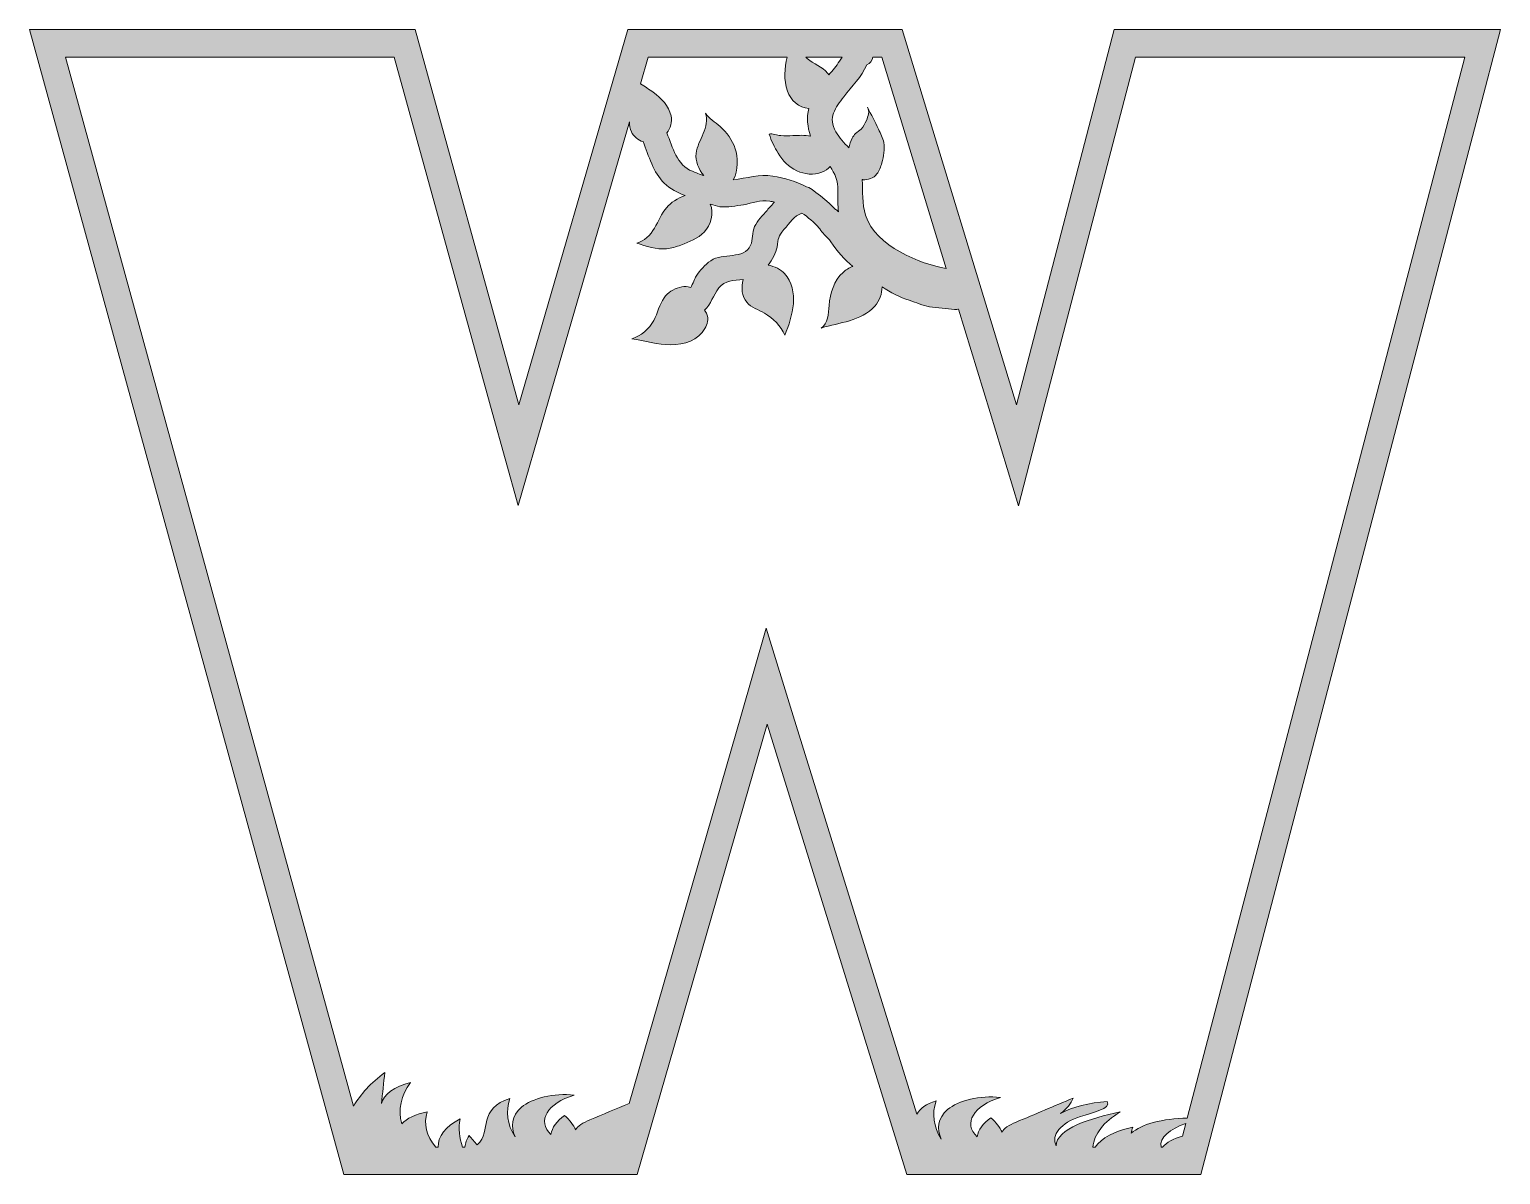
# Model space of a CAD drawing. Header units: millimetres. Extents: x 11 to 1025, y -314 to -9.
# Drawn here: x 177 to 337.7, y -134 to -9 of the extents above; entities that cross this region are included whole.
import ezdxf

# ---------------------------------------------------------------- set-up
doc = ezdxf.new("R2010")
doc.units = ezdxf.units.MM
doc.header["$MEASUREMENT"] = 0
doc.layers.add('Layer 11', color=7, linetype='Continuous')

msp = doc.modelspace()

# ---------------------------------------------------------------- hatches: boundary and pattern name
at = {"layer": 'Layer 11'}
h = msp.add_hatch(color=1, dxfattribs=at)
h.dxf.hatch_style = 2
edge = h.paths.add_edge_path()
edge.add_spline(control_points=[(295.47, -8.98), (295.47, -8.98), (284.79, -49.94), (284.79, -49.94), (284.79, -49.94), (272.32, -8.98), (272.32, -8.98), (272.32, -8.98), (260.74, -8.98), (260.74, -8.98), (260.75, -8.97), (260.75, -8.97), (260.75, -8.97), (260.74, -8.97), (260.74, -8.97), (260.74, -8.98), (260.74, -8.98), (242.33, -8.98), (242.33, -8.98), (242.33, -8.98), (230.44, -49.94), (230.44, -49.94), (230.44, -49.94), (219.12, -8.98), (219.12, -8.98), (219.12, -8.98), (176.98, -8.98), (176.98, -8.98), (176.98, -8.98), (211.31, -134), (211.31, -134), (211.31, -134), (243.37, -134), (243.37, -134), (243.37, -134), (257.55, -84.81), (257.55, -84.81), (257.55, -84.81), (272.81, -134), (272.81, -134), (272.81, -134), (304.94, -134), (304.94, -134), (304.94, -134), (337.68, -8.98), (337.68, -8.98), (337.68, -8.98), (295.47, -8.98), (295.47, -8.98)], knot_values=[0, 0, 0, 0, 1, 1, 1, 2, 2, 2, 3, 3, 3, 4, 4, 4, 5, 5, 5, 6, 6, 6, 7, 7, 7, 8, 8, 8, 9, 9, 9, 10, 10, 10, 11, 11, 11, 12, 12, 12, 13, 13, 13, 14, 14, 14, 15, 15, 15, 16, 16, 16, 16], degree=3, periodic=1)
edge = h.paths.add_edge_path()
edge.add_spline(control_points=[(277.13, -35.08), (274.32, -34.56), (269.41, -32.69), (268.31, -29.25), (267.9, -27.97), (268.04, -26.65), (267.94, -25.36), (267.96, -25.36), (267.98, -25.37), (268, -25.37), (268.58, -25.44), (269.18, -25.2), (269.55, -24.75), (269.83, -24.41), (269.97, -23.97), (270.09, -23.54), (270.29, -22.82), (270.44, -22.06), (270.3, -21.32), (270.2, -20.8), (269.96, -20.32), (269.72, -19.85), (269.33, -19.05), (268.93, -18.26), (268.53, -17.47), (268.79, -17.9), (268.59, -18.44), (268.4, -18.9), (268.25, -19.24), (268.1, -19.58), (267.84, -19.84), (267.65, -20.02), (267.41, -20.15), (267.22, -20.34), (267.07, -20.48), (266.96, -20.66), (266.86, -20.85), (266.68, -21.18), (266.55, -21.54), (266.47, -21.9), (265.98, -21.34), (265.45, -20.79), (265.06, -20.13), (264.15, -18.59), (265.03, -17.53), (265.93, -16.31), (266.83, -15.11), (267.87, -14.17), (268.44, -12.83), (268.8, -12.68), (269.07, -12.39), (269.12, -11.98), (269.12, -11.98), (270.1, -11.98), (270.1, -11.98), (270.1, -11.98), (277.13, -35.08), (277.13, -35.08)], knot_values=[0, 0, 0, 0, 1, 1, 1, 2, 2, 2, 3, 3, 3, 4, 4, 4, 5, 5, 5, 6, 6, 6, 7, 7, 7, 8, 8, 8, 9, 9, 9, 10, 10, 10, 11, 11, 11, 12, 12, 12, 13, 13, 13, 14, 14, 14, 15, 15, 15, 16, 16, 16, 17, 17, 17, 18, 18, 18, 19, 19, 19, 19], degree=3, periodic=1)
edge = h.paths.add_edge_path()
edge.add_spline(control_points=[(264.31, -13.93), (264.27, -13.86), (264.22, -13.8), (264.17, -13.73), (263.58, -13.03), (262.64, -12.73), (261.93, -12.14), (261.87, -12.09), (261.82, -12.03), (261.77, -11.98), (261.77, -11.98), (265.76, -11.98), (265.76, -11.98), (265.67, -12.13), (265.58, -12.28), (265.47, -12.43), (265.12, -12.95), (264.72, -13.44), (264.31, -13.93)], knot_values=[0, 0, 0, 0, 1, 1, 1, 2, 2, 2, 3, 3, 3, 4, 4, 4, 5, 5, 5, 6, 6, 6, 6], degree=3, periodic=1)
edge = h.paths.add_edge_path()
edge.add_spline(control_points=[(259.74, -11.98), (259.45, -13.21), (259.37, -14.47), (259.77, -15.69), (260.11, -16.73), (261.06, -17.5), (262.1, -17.6), (261.87, -18.6), (261.95, -19.61), (262.31, -20.61), (261.67, -20.49), (261.01, -20.53), (260.36, -20.56), (259.92, -20.57), (259.48, -20.6), (259.04, -20.56), (258.65, -20.53), (258.14, -20.28), (257.79, -20.4), (258.01, -21.1), (258.37, -21.85), (258.75, -22.48), (259.23, -23.3), (259.93, -24), (260.79, -24.4), (261.64, -24.8), (262.66, -24.89), (263.54, -24.54), (263.88, -24.41), (264.21, -24.2), (264.43, -23.92), (264.95, -24.68), (265.32, -25.46), (265.29, -26.61), (265.27, -27.47), (265.26, -28.17), (265.37, -28.89), (265.26, -28.78), (265.15, -28.69), (265.04, -28.62), (264.36, -27.94), (262.33, -26.18), (261.87, -26.14), (260.74, -25.57), (259.44, -25.18), (258.2, -24.98), (256.73, -24.74), (255.32, -25.21), (253.86, -25.38), (254.45, -24.45), (254.35, -22.78), (254.08, -21.99), (253.75, -21.05), (253.17, -20.2), (252.42, -19.55), (251.87, -19.08), (251.21, -18.71), (250.82, -18.1), (251.08, -18.82), (250.87, -19.63), (250.58, -20.34), (250.28, -21.05), (249.9, -21.74), (249.8, -22.5), (249.71, -23.3), (250.05, -24.22), (250.63, -24.92), (250.21, -24.78), (249.8, -24.62), (249.4, -24.46), (247.67, -23.76), (247.25, -21.89), (246.61, -20.27), (247, -19.75), (247.2, -19.08), (247.06, -18.39), (246.83, -17.32), (246.01, -16.47), (245.12, -15.83), (244.67, -15.5), (244.2, -15.21), (243.73, -14.91), (243.73, -14.91), (244.58, -11.98), (244.58, -11.98), (244.58, -11.98), (259.74, -11.98), (259.74, -11.98)], knot_values=[0, 0, 0, 0, 1, 1, 1, 2, 2, 2, 3, 3, 3, 4, 4, 4, 5, 5, 5, 6, 6, 6, 7, 7, 7, 8, 8, 8, 9, 9, 9, 10, 10, 10, 11, 11, 11, 12, 12, 12, 13, 13, 13, 14, 14, 14, 15, 15, 15, 16, 16, 16, 17, 17, 17, 18, 18, 18, 19, 19, 19, 20, 20, 20, 21, 21, 21, 22, 22, 22, 23, 23, 23, 24, 24, 24, 25, 25, 25, 26, 26, 26, 27, 27, 27, 28, 28, 28, 29, 29, 29, 29], degree=3, periodic=1)
edge = h.paths.add_edge_path()
edge.add_spline(control_points=[(302.93, -129.81), (301.96, -130.08), (301.18, -130.5), (300.75, -131), (300.75, -131), (300.59, -131), (300.59, -131), (300.38, -129.99), (301.56, -128.99), (303.3, -128.42), (303.3, -128.42), (302.93, -129.81), (302.93, -129.81)], knot_values=[0, 0, 0, 0, 1, 1, 1, 2, 2, 2, 3, 3, 3, 4, 4, 4, 4], degree=3, periodic=1)
edge = h.paths.add_edge_path()
edge.add_spline(control_points=[(303.45, -127.83), (302.14, -127.87), (300.87, -128.01), (299.73, -128.32), (298.73, -128.59), (297.89, -129.01), (297.33, -129.49), (297.38, -129.27), (297.44, -129.06), (297.49, -128.84), (295.55, -129.22), (294.03, -130.04), (293.41, -131), (293.41, -131), (293.14, -131), (293.14, -131), (293.27, -129.61), (294.32, -128.24), (296.13, -127.15), (294.48, -127.54), (292.81, -127.95), (291.45, -128.55), (290.1, -129.15), (289.09, -129.99), (289.14, -130.88), (288.54, -129.68), (289.65, -128.34), (291.78, -127.67), (293.14, -127.25), (295.15, -126.79), (294.71, -126.04), (292.76, -126.14), (290.9, -126.61), (289.62, -127.33), (290.29, -126.82), (290.76, -126.25), (290.99, -125.66), (288.91, -126.53), (286.83, -127.41), (284.75, -128.28), (284.05, -128.57), (283.31, -128.98), (283.24, -129.38), (282.96, -128.83), (282.55, -128.3), (282, -127.8), (281.13, -128.41), (280.6, -129.14), (280.5, -129.88), (278.93, -128.43), (280.12, -126.43), (283.04, -125.6), (280.84, -125.29), (278.41, -125.94), (277.28, -126.9), (276.15, -127.86), (276.11, -129.04), (276.57, -130.12), (275.73, -128.78), (275.53, -127.34), (276.01, -125.96), (274.92, -126.26), (274.28, -126.8), (273.9, -127.39), (273.9, -127.39), (260.42, -83.92), (260.42, -83.92), (260.42, -83.92), (257.45, -74.35), (257.45, -74.35), (257.45, -74.35), (254.67, -83.98), (254.67, -83.98), (254.67, -83.98), (242.49, -126.23), (242.49, -126.23), (241.06, -126.83), (239.62, -127.43), (238.19, -128.03), (237.5, -128.32), (236.76, -128.73), (236.68, -129.13), (236.4, -128.59), (235.99, -128.05), (235.44, -127.55), (234.57, -128.16), (234.05, -128.89), (233.95, -129.63), (232.38, -128.18), (233.56, -126.18), (236.48, -125.35), (234.28, -125.04), (231.85, -125.69), (230.72, -126.65), (229.59, -127.61), (229.55, -128.79), (230.02, -129.87), (229.17, -128.53), (228.98, -127.09), (229.45, -125.71), (227.8, -126.17), (227.17, -127.16), (226.94, -128.08), (226.72, -128.99), (226.75, -129.95), (225.88, -130.77), (225.59, -130.43), (225.29, -130.09), (225, -129.75), (224.74, -130.16), (224.59, -130.58), (224.54, -131), (224.54, -131), (224.28, -131), (224.28, -131), (223.92, -129.98), (223.83, -128.95), (224.03, -127.92), (222.43, -128.74), (221.56, -129.88), (221.63, -131), (221.63, -131), (221.36, -131), (221.36, -131), (220.33, -129.79), (220, -128.45), (220.42, -127.16), (219.19, -127.4), (218.16, -127.88), (217.64, -128.47), (217.22, -126.95), (217.55, -125.38), (218.61, -123.94), (216.84, -124.39), (215.62, -125.3), (215.44, -126.26), (215.55, -125.12), (215.67, -123.99), (215.79, -122.85), (214.29, -123.99), (213.14, -125.24), (212.37, -126.53), (212.37, -126.53), (180.91, -11.98), (180.91, -11.98), (180.91, -11.98), (216.83, -11.98), (216.83, -11.98), (216.83, -11.98), (227.54, -50.74), (227.54, -50.74), (227.54, -50.74), (230.36, -60.94), (230.36, -60.94), (230.36, -60.94), (233.32, -50.77), (233.32, -50.77), (233.32, -50.77), (242.52, -19.07), (242.52, -19.07), (242.52, -19.44), (242.57, -19.8), (242.73, -20.14), (242.97, -20.66), (243.45, -21.07), (244.01, -21.22), (244.01, -21.22), (244.01, -21.22), (244.02, -21.22), (244.63, -22.75), (245.12, -24.59), (246.32, -25.76), (246.97, -26.4), (247.76, -26.79), (248.6, -27.1), (247.79, -27.37), (247.02, -27.9), (246.59, -28.41), (246.03, -29.07), (245.7, -29.9), (245.25, -30.65), (244.8, -31.4), (244.16, -32.11), (243.31, -32.29), (244.36, -32.66), (245.45, -33.03), (246.56, -32.92), (247.1, -32.87), (247.63, -32.7), (248.14, -32.51), (249.06, -32.18), (249.99, -31.79), (250.68, -31.09), (251.41, -30.35), (251.79, -29.02), (251.35, -28.03), (251.7, -28.16), (252.06, -28.27), (252.41, -28.32), (253.19, -28.42), (254.2, -28.22), (254.97, -28.1), (255.98, -27.93), (256.79, -27.58), (257.84, -27.72), (258.02, -27.74), (258.2, -27.77), (258.38, -27.81), (258.09, -28.09), (257.82, -28.4), (257.55, -28.72), (257.08, -29.27), (256.49, -29.82), (256.19, -30.5), (255.89, -31.16), (256.04, -31.91), (255.75, -32.53), (254.99, -34.14), (252.73, -33.3), (251.4, -34.22), (250.77, -34.66), (250.22, -35.27), (249.8, -35.92), (249.67, -36.12), (249.44, -36.72), (249.22, -37.15), (249.13, -37.11), (249.04, -37.08), (248.95, -37.06), (248.63, -37.01), (248.3, -37.04), (247.99, -37.13), (247.32, -37.3), (246.71, -37.71), (246.31, -38.27), (245.77, -39), (245.61, -39.94), (245.19, -40.74), (244.68, -41.69), (243.79, -42.43), (242.77, -42.75), (244.2, -42.95), (245.6, -43.39), (247.04, -43.4), (248.48, -43.41), (250.05, -42.88), (250.77, -41.63), (251.04, -41.16), (251.17, -40.58), (250.98, -40.07), (250.92, -39.91), (250.83, -39.77), (250.73, -39.63), (251.43, -38.97), (251.65, -38.02), (252.29, -37.18), (252.92, -36.36), (253.94, -36.39), (254.94, -36.27), (254.69, -37.13), (254.81, -38.13), (255.33, -38.75), (255.83, -39.33), (256.6, -39.57), (257.26, -39.95), (258.23, -40.49), (259.03, -41.34), (259.5, -42.35), (259.92, -41.24), (260.33, -40.12), (260.43, -38.94), (260.52, -37.76), (260.26, -36.51), (259.47, -35.63), (259.06, -35.19), (258.37, -34.83), (257.66, -34.69), (258.15, -34.09), (258.54, -33.38), (258.65, -32.73), (258.81, -31.76), (258.72, -31.61), (259.4, -30.82), (260.01, -30.1), (260.52, -29.33), (261.35, -29.02), (262.01, -29.45), (262.67, -30.04), (263.26, -30.65), (263.28, -30.68), (263.3, -30.71), (263.32, -30.75), (263.61, -31.16), (263.96, -31.55), (264.36, -31.94), (264.41, -32), (264.46, -32.07), (264.5, -32.14), (265.26, -33.23), (266, -34.08), (266.93, -34.84), (266.51, -35), (266.13, -35.23), (265.86, -35.49), (264.87, -36.39), (264.43, -37.76), (264.33, -39.1), (264.26, -40.01), (264.23, -41.09), (263.46, -41.57), (264.48, -41.25), (265.54, -41.08), (266.56, -40.77), (267.58, -40.46), (268.6, -39.99), (269.31, -39.19), (269.85, -38.59), (270.12, -37.82), (270.11, -37.06), (271.05, -37.67), (272.03, -38.23), (273.09, -38.54), (273.83, -38.76), (274.53, -39.14), (275.3, -39.25), (276.2, -39.39), (277.13, -39.45), (278.04, -39.53), (278.19, -39.54), (278.34, -39.53), (278.48, -39.5), (278.48, -39.5), (281.92, -50.81), (281.92, -50.81), (281.92, -50.81), (285.02, -60.97), (285.02, -60.97), (285.02, -60.97), (287.69, -50.69), (287.69, -50.69), (287.69, -50.69), (297.79, -11.98), (297.79, -11.98), (297.79, -11.98), (333.79, -11.98), (333.79, -11.98), (333.79, -11.98), (303.45, -127.83), (303.45, -127.83)], knot_values=[0, 0, 0, 0, 1, 1, 1, 2, 2, 2, 3, 3, 3, 4, 4, 4, 5, 5, 5, 6, 6, 6, 7, 7, 7, 8, 8, 8, 9, 9, 9, 10, 10, 10, 11, 11, 11, 12, 12, 12, 13, 13, 13, 14, 14, 14, 15, 15, 15, 16, 16, 16, 17, 17, 17, 18, 18, 18, 19, 19, 19, 20, 20, 20, 21, 21, 21, 22, 22, 22, 23, 23, 23, 24, 24, 24, 25, 25, 25, 26, 26, 26, 27, 27, 27, 28, 28, 28, 29, 29, 29, 30, 30, 30, 31, 31, 31, 32, 32, 32, 33, 33, 33, 34, 34, 34, 35, 35, 35, 36, 36, 36, 37, 37, 37, 38, 38, 38, 39, 39, 39, 40, 40, 40, 41, 41, 41, 42, 42, 42, 43, 43, 43, 44, 44, 44, 45, 45, 45, 46, 46, 46, 47, 47, 47, 48, 48, 48, 49, 49, 49, 50, 50, 50, 51, 51, 51, 52, 52, 52, 53, 53, 53, 54, 54, 54, 55, 55, 55, 56, 56, 56, 57, 57, 57, 58, 58, 58, 59, 59, 59, 60, 60, 60, 61, 61, 61, 62, 62, 62, 63, 63, 63, 64, 64, 64, 65, 65, 65, 66, 66, 66, 67, 67, 67, 68, 68, 68, 69, 69, 69, 70, 70, 70, 71, 71, 71, 72, 72, 72, 73, 73, 73, 74, 74, 74, 75, 75, 75, 76, 76, 76, 77, 77, 77, 78, 78, 78, 79, 79, 79, 80, 80, 80, 81, 81, 81, 82, 82, 82, 83, 83, 83, 84, 84, 84, 85, 85, 85, 86, 86, 86, 87, 87, 87, 88, 88, 88, 89, 89, 89, 90, 90, 90, 91, 91, 91, 92, 92, 92, 93, 93, 93, 94, 94, 94, 95, 95, 95, 96, 96, 96, 97, 97, 97, 98, 98, 98, 99, 99, 99, 100, 100, 100, 101, 101, 101, 102, 102, 102, 103, 103, 103, 104, 104, 104, 105, 105, 105, 106, 106, 106, 107, 107, 107, 108, 108, 108, 109, 109, 109, 110, 110, 110, 111, 111, 111, 112, 112, 112, 113, 113, 113, 114, 114, 114, 115, 115, 115, 116, 116, 116, 116], degree=3, periodic=1)

# ---------------------------------------------------------------- linework, layer by layer
at = {"layer": 'Layer 11', "lineweight": 0}
for points, knots in [([(295.47, -8.98), (295.47, -8.98), (284.79, -49.94), (284.79, -49.94), (284.79, -49.94), (272.32, -8.98), (272.32, -8.98), (272.32, -8.98), (260.74, -8.98), (260.74, -8.98), (260.75, -8.97), (260.75, -8.97), (260.75, -8.97), (260.74, -8.97), (260.74, -8.97), (260.74, -8.98), (260.74, -8.98), (242.33, -8.98), (242.33, -8.98), (242.33, -8.98), (230.44, -49.94), (230.44, -49.94), (230.44, -49.94), (219.12, -8.98), (219.12, -8.98), (219.12, -8.98), (176.98, -8.98), (176.98, -8.98), (176.98, -8.98), (211.31, -134), (211.31, -134), (211.31, -134), (243.37, -134), (243.37, -134), (243.37, -134), (257.55, -84.81), (257.55, -84.81), (257.55, -84.81), (272.81, -134), (272.81, -134), (272.81, -134), (304.94, -134), (304.94, -134), (304.94, -134), (337.68, -8.98), (337.68, -8.98), (337.68, -8.98), (295.47, -8.98), (295.47, -8.98)], [0, 0, 0, 0, 1, 1, 1, 2, 2, 2, 3, 3, 3, 4, 4, 4, 5, 5, 5, 6, 6, 6, 7, 7, 7, 8, 8, 8, 9, 9, 9, 10, 10, 10, 11, 11, 11, 12, 12, 12, 13, 13, 13, 14, 14, 14, 15, 15, 15, 16, 16, 16, 16]), ([(303.45, -127.83), (302.14, -127.87), (300.87, -128.01), (299.73, -128.32), (298.73, -128.59), (297.89, -129.01), (297.33, -129.49), (297.38, -129.27), (297.44, -129.06), (297.49, -128.84), (295.55, -129.22), (294.03, -130.04), (293.41, -131), (293.41, -131), (293.14, -131), (293.14, -131), (293.27, -129.61), (294.32, -128.24), (296.13, -127.15), (294.48, -127.54), (292.81, -127.95), (291.45, -128.55), (290.1, -129.15), (289.09, -129.99), (289.14, -130.88), (288.54, -129.68), (289.65, -128.34), (291.78, -127.67), (293.14, -127.25), (295.15, -126.79), (294.71, -126.04), (292.76, -126.14), (290.9, -126.61), (289.62, -127.33), (290.29, -126.82), (290.76, -126.25), (290.99, -125.66), (288.91, -126.53), (286.83, -127.41), (284.75, -128.28), (284.05, -128.57), (283.31, -128.98), (283.24, -129.38), (282.96, -128.83), (282.55, -128.3), (282, -127.8), (281.13, -128.41), (280.6, -129.14), (280.5, -129.88), (278.93, -128.43), (280.12, -126.43), (283.04, -125.6), (280.84, -125.29), (278.41, -125.94), (277.28, -126.9), (276.15, -127.86), (276.11, -129.04), (276.57, -130.12), (275.73, -128.78), (275.53, -127.34), (276.01, -125.96), (274.92, -126.26), (274.28, -126.8), (273.9, -127.39), (273.9, -127.39), (260.42, -83.92), (260.42, -83.92), (260.42, -83.92), (257.45, -74.35), (257.45, -74.35), (257.45, -74.35), (254.67, -83.98), (254.67, -83.98), (254.67, -83.98), (242.49, -126.23), (242.49, -126.23), (241.06, -126.83), (239.62, -127.43), (238.19, -128.03), (237.5, -128.32), (236.76, -128.73), (236.68, -129.13), (236.4, -128.59), (235.99, -128.05), (235.44, -127.55), (234.57, -128.16), (234.05, -128.89), (233.95, -129.63), (232.38, -128.18), (233.56, -126.18), (236.48, -125.35), (234.28, -125.04), (231.85, -125.69), (230.72, -126.65), (229.59, -127.61), (229.55, -128.79), (230.02, -129.87), (229.17, -128.53), (228.98, -127.09), (229.45, -125.71), (227.8, -126.17), (227.17, -127.16), (226.94, -128.08), (226.72, -128.99), (226.75, -129.95), (225.88, -130.77), (225.59, -130.43), (225.29, -130.09), (225, -129.75), (224.74, -130.16), (224.59, -130.58), (224.54, -131), (224.54, -131), (224.28, -131), (224.28, -131), (223.92, -129.98), (223.83, -128.95), (224.03, -127.92), (222.43, -128.74), (221.56, -129.88), (221.63, -131), (221.63, -131), (221.36, -131), (221.36, -131), (220.33, -129.79), (220, -128.45), (220.42, -127.16), (219.19, -127.4), (218.16, -127.88), (217.64, -128.47), (217.22, -126.95), (217.55, -125.38), (218.61, -123.94), (216.84, -124.39), (215.62, -125.3), (215.44, -126.26), (215.55, -125.12), (215.67, -123.99), (215.79, -122.85), (214.29, -123.99), (213.14, -125.24), (212.37, -126.53), (212.37, -126.53), (180.91, -11.98), (180.91, -11.98), (180.91, -11.98), (216.83, -11.98), (216.83, -11.98), (216.83, -11.98), (227.54, -50.74), (227.54, -50.74), (227.54, -50.74), (230.36, -60.94), (230.36, -60.94), (230.36, -60.94), (233.32, -50.77), (233.32, -50.77), (233.32, -50.77), (242.52, -19.07), (242.52, -19.07), (242.52, -19.44), (242.57, -19.8), (242.73, -20.14), (242.97, -20.66), (243.45, -21.07), (244.01, -21.22), (244.01, -21.22), (244.01, -21.22), (244.02, -21.22), (244.63, -22.75), (245.12, -24.59), (246.32, -25.76), (246.97, -26.4), (247.76, -26.79), (248.6, -27.1), (247.79, -27.37), (247.02, -27.9), (246.59, -28.41), (246.03, -29.07), (245.7, -29.9), (245.25, -30.65), (244.8, -31.4), (244.16, -32.11), (243.31, -32.29), (244.36, -32.66), (245.45, -33.03), (246.56, -32.92), (247.1, -32.87), (247.63, -32.7), (248.14, -32.51), (249.06, -32.18), (249.99, -31.79), (250.68, -31.09), (251.41, -30.35), (251.79, -29.02), (251.35, -28.03), (251.7, -28.16), (252.06, -28.27), (252.41, -28.32), (253.19, -28.42), (254.2, -28.22), (254.97, -28.1), (255.98, -27.93), (256.79, -27.58), (257.84, -27.72), (258.02, -27.74), (258.2, -27.77), (258.38, -27.81), (258.09, -28.09), (257.82, -28.4), (257.55, -28.72), (257.08, -29.27), (256.49, -29.82), (256.19, -30.5), (255.89, -31.16), (256.04, -31.91), (255.75, -32.53), (254.99, -34.14), (252.73, -33.3), (251.4, -34.22), (250.77, -34.66), (250.22, -35.27), (249.8, -35.92), (249.67, -36.12), (249.44, -36.72), (249.22, -37.15), (249.13, -37.11), (249.04, -37.08), (248.95, -37.06), (248.63, -37.01), (248.3, -37.04), (247.99, -37.13), (247.32, -37.3), (246.71, -37.71), (246.31, -38.27), (245.77, -39), (245.61, -39.94), (245.19, -40.74), (244.68, -41.69), (243.79, -42.43), (242.77, -42.75), (244.2, -42.95), (245.6, -43.39), (247.04, -43.4), (248.48, -43.41), (250.05, -42.88), (250.77, -41.63), (251.04, -41.16), (251.17, -40.58), (250.98, -40.07), (250.92, -39.91), (250.83, -39.77), (250.73, -39.63), (251.43, -38.97), (251.65, -38.02), (252.29, -37.18), (252.92, -36.36), (253.94, -36.39), (254.94, -36.27), (254.69, -37.13), (254.81, -38.13), (255.33, -38.75), (255.83, -39.33), (256.6, -39.57), (257.26, -39.95), (258.23, -40.49), (259.03, -41.34), (259.5, -42.35), (259.92, -41.24), (260.33, -40.12), (260.43, -38.94), (260.52, -37.76), (260.26, -36.51), (259.47, -35.63), (259.06, -35.19), (258.37, -34.83), (257.66, -34.69), (258.15, -34.09), (258.54, -33.38), (258.65, -32.73), (258.81, -31.76), (258.72, -31.61), (259.4, -30.82), (260.01, -30.1), (260.52, -29.33), (261.35, -29.02), (262.01, -29.45), (262.67, -30.04), (263.26, -30.65), (263.28, -30.68), (263.3, -30.71), (263.32, -30.75), (263.61, -31.16), (263.96, -31.55), (264.36, -31.94), (264.41, -32), (264.46, -32.07), (264.5, -32.14), (265.26, -33.23), (266, -34.08), (266.93, -34.84), (266.51, -35), (266.13, -35.23), (265.86, -35.49), (264.87, -36.39), (264.43, -37.76), (264.33, -39.1), (264.26, -40.01), (264.23, -41.09), (263.46, -41.57), (264.48, -41.25), (265.54, -41.08), (266.56, -40.77), (267.58, -40.46), (268.6, -39.99), (269.31, -39.19), (269.85, -38.59), (270.12, -37.82), (270.11, -37.06), (271.05, -37.67), (272.03, -38.23), (273.09, -38.54), (273.83, -38.76), (274.53, -39.14), (275.3, -39.25), (276.2, -39.39), (277.13, -39.45), (278.04, -39.53), (278.19, -39.54), (278.34, -39.53), (278.48, -39.5), (278.48, -39.5), (281.92, -50.81), (281.92, -50.81), (281.92, -50.81), (285.02, -60.97), (285.02, -60.97), (285.02, -60.97), (287.69, -50.69), (287.69, -50.69), (287.69, -50.69), (297.79, -11.98), (297.79, -11.98), (297.79, -11.98), (333.79, -11.98), (333.79, -11.98), (333.79, -11.98), (303.45, -127.83), (303.45, -127.83)], [0, 0, 0, 0, 1, 1, 1, 2, 2, 2, 3, 3, 3, 4, 4, 4, 5, 5, 5, 6, 6, 6, 7, 7, 7, 8, 8, 8, 9, 9, 9, 10, 10, 10, 11, 11, 11, 12, 12, 12, 13, 13, 13, 14, 14, 14, 15, 15, 15, 16, 16, 16, 17, 17, 17, 18, 18, 18, 19, 19, 19, 20, 20, 20, 21, 21, 21, 22, 22, 22, 23, 23, 23, 24, 24, 24, 25, 25, 25, 26, 26, 26, 27, 27, 27, 28, 28, 28, 29, 29, 29, 30, 30, 30, 31, 31, 31, 32, 32, 32, 33, 33, 33, 34, 34, 34, 35, 35, 35, 36, 36, 36, 37, 37, 37, 38, 38, 38, 39, 39, 39, 40, 40, 40, 41, 41, 41, 42, 42, 42, 43, 43, 43, 44, 44, 44, 45, 45, 45, 46, 46, 46, 47, 47, 47, 48, 48, 48, 49, 49, 49, 50, 50, 50, 51, 51, 51, 52, 52, 52, 53, 53, 53, 54, 54, 54, 55, 55, 55, 56, 56, 56, 57, 57, 57, 58, 58, 58, 59, 59, 59, 60, 60, 60, 61, 61, 61, 62, 62, 62, 63, 63, 63, 64, 64, 64, 65, 65, 65, 66, 66, 66, 67, 67, 67, 68, 68, 68, 69, 69, 69, 70, 70, 70, 71, 71, 71, 72, 72, 72, 73, 73, 73, 74, 74, 74, 75, 75, 75, 76, 76, 76, 77, 77, 77, 78, 78, 78, 79, 79, 79, 80, 80, 80, 81, 81, 81, 82, 82, 82, 83, 83, 83, 84, 84, 84, 85, 85, 85, 86, 86, 86, 87, 87, 87, 88, 88, 88, 89, 89, 89, 90, 90, 90, 91, 91, 91, 92, 92, 92, 93, 93, 93, 94, 94, 94, 95, 95, 95, 96, 96, 96, 97, 97, 97, 98, 98, 98, 99, 99, 99, 100, 100, 100, 101, 101, 101, 102, 102, 102, 103, 103, 103, 104, 104, 104, 105, 105, 105, 106, 106, 106, 107, 107, 107, 108, 108, 108, 109, 109, 109, 110, 110, 110, 111, 111, 111, 112, 112, 112, 113, 113, 113, 114, 114, 114, 115, 115, 115, 116, 116, 116, 116]), ([(259.74, -11.98), (259.45, -13.21), (259.37, -14.47), (259.77, -15.69), (260.11, -16.73), (261.06, -17.5), (262.1, -17.6), (261.87, -18.6), (261.95, -19.61), (262.31, -20.61), (261.67, -20.49), (261.01, -20.53), (260.36, -20.56), (259.92, -20.57), (259.48, -20.6), (259.04, -20.56), (258.65, -20.53), (258.14, -20.28), (257.79, -20.4), (258.01, -21.1), (258.37, -21.85), (258.75, -22.48), (259.23, -23.3), (259.93, -24), (260.79, -24.4), (261.64, -24.8), (262.66, -24.89), (263.54, -24.54), (263.88, -24.41), (264.21, -24.2), (264.43, -23.92), (264.95, -24.68), (265.32, -25.46), (265.29, -26.61), (265.27, -27.47), (265.26, -28.17), (265.37, -28.89), (265.26, -28.78), (265.15, -28.69), (265.04, -28.62), (264.36, -27.94), (262.33, -26.18), (261.87, -26.14), (260.74, -25.57), (259.44, -25.18), (258.2, -24.98), (256.73, -24.74), (255.32, -25.21), (253.86, -25.38), (254.45, -24.45), (254.35, -22.78), (254.08, -21.99), (253.75, -21.05), (253.17, -20.2), (252.42, -19.55), (251.87, -19.08), (251.21, -18.71), (250.82, -18.1), (251.08, -18.82), (250.87, -19.63), (250.58, -20.34), (250.28, -21.05), (249.9, -21.74), (249.8, -22.5), (249.71, -23.3), (250.05, -24.22), (250.63, -24.92), (250.21, -24.78), (249.8, -24.62), (249.4, -24.46), (247.67, -23.76), (247.25, -21.89), (246.61, -20.27), (247, -19.75), (247.2, -19.08), (247.06, -18.39), (246.83, -17.32), (246.01, -16.47), (245.12, -15.83), (244.67, -15.5), (244.2, -15.21), (243.73, -14.91), (243.73, -14.91), (244.58, -11.98), (244.58, -11.98), (244.58, -11.98), (259.74, -11.98), (259.74, -11.98)], [0, 0, 0, 0, 1, 1, 1, 2, 2, 2, 3, 3, 3, 4, 4, 4, 5, 5, 5, 6, 6, 6, 7, 7, 7, 8, 8, 8, 9, 9, 9, 10, 10, 10, 11, 11, 11, 12, 12, 12, 13, 13, 13, 14, 14, 14, 15, 15, 15, 16, 16, 16, 17, 17, 17, 18, 18, 18, 19, 19, 19, 20, 20, 20, 21, 21, 21, 22, 22, 22, 23, 23, 23, 24, 24, 24, 25, 25, 25, 26, 26, 26, 27, 27, 27, 28, 28, 28, 29, 29, 29, 29]), ([(264.31, -13.93), (264.27, -13.86), (264.22, -13.8), (264.17, -13.73), (263.58, -13.03), (262.64, -12.73), (261.93, -12.14), (261.87, -12.09), (261.82, -12.03), (261.77, -11.98), (261.77, -11.98), (265.76, -11.98), (265.76, -11.98), (265.67, -12.13), (265.58, -12.28), (265.47, -12.43), (265.12, -12.95), (264.72, -13.44), (264.31, -13.93)], [0, 0, 0, 0, 1, 1, 1, 2, 2, 2, 3, 3, 3, 4, 4, 4, 5, 5, 5, 6, 6, 6, 6]), ([(277.13, -35.08), (274.32, -34.56), (269.41, -32.69), (268.31, -29.25), (267.9, -27.97), (268.04, -26.65), (267.94, -25.36), (267.96, -25.36), (267.98, -25.37), (268, -25.37), (268.58, -25.44), (269.18, -25.2), (269.55, -24.75), (269.83, -24.41), (269.97, -23.97), (270.09, -23.54), (270.29, -22.82), (270.44, -22.06), (270.3, -21.32), (270.2, -20.8), (269.96, -20.32), (269.72, -19.85), (269.33, -19.05), (268.93, -18.26), (268.53, -17.47), (268.79, -17.9), (268.59, -18.44), (268.4, -18.9), (268.25, -19.24), (268.1, -19.58), (267.84, -19.84), (267.65, -20.02), (267.41, -20.15), (267.22, -20.34), (267.07, -20.48), (266.96, -20.66), (266.86, -20.85), (266.68, -21.18), (266.55, -21.54), (266.47, -21.9), (265.98, -21.34), (265.45, -20.79), (265.06, -20.13), (264.15, -18.59), (265.03, -17.53), (265.93, -16.31), (266.83, -15.11), (267.87, -14.17), (268.44, -12.83), (268.8, -12.68), (269.07, -12.39), (269.12, -11.98), (269.12, -11.98), (270.1, -11.98), (270.1, -11.98), (270.1, -11.98), (277.13, -35.08), (277.13, -35.08)], [0, 0, 0, 0, 1, 1, 1, 2, 2, 2, 3, 3, 3, 4, 4, 4, 5, 5, 5, 6, 6, 6, 7, 7, 7, 8, 8, 8, 9, 9, 9, 10, 10, 10, 11, 11, 11, 12, 12, 12, 13, 13, 13, 14, 14, 14, 15, 15, 15, 16, 16, 16, 17, 17, 17, 18, 18, 18, 19, 19, 19, 19]), ([(302.93, -129.81), (301.96, -130.08), (301.18, -130.5), (300.75, -131), (300.75, -131), (300.59, -131), (300.59, -131), (300.38, -129.99), (301.56, -128.99), (303.3, -128.42), (303.3, -128.42), (302.93, -129.81), (302.93, -129.81)], [0, 0, 0, 0, 1, 1, 1, 2, 2, 2, 3, 3, 3, 4, 4, 4, 4])]:
    msp.add_open_spline(points, degree=3, knots=knots, dxfattribs=at)

doc.saveas('drawing.dxf')
